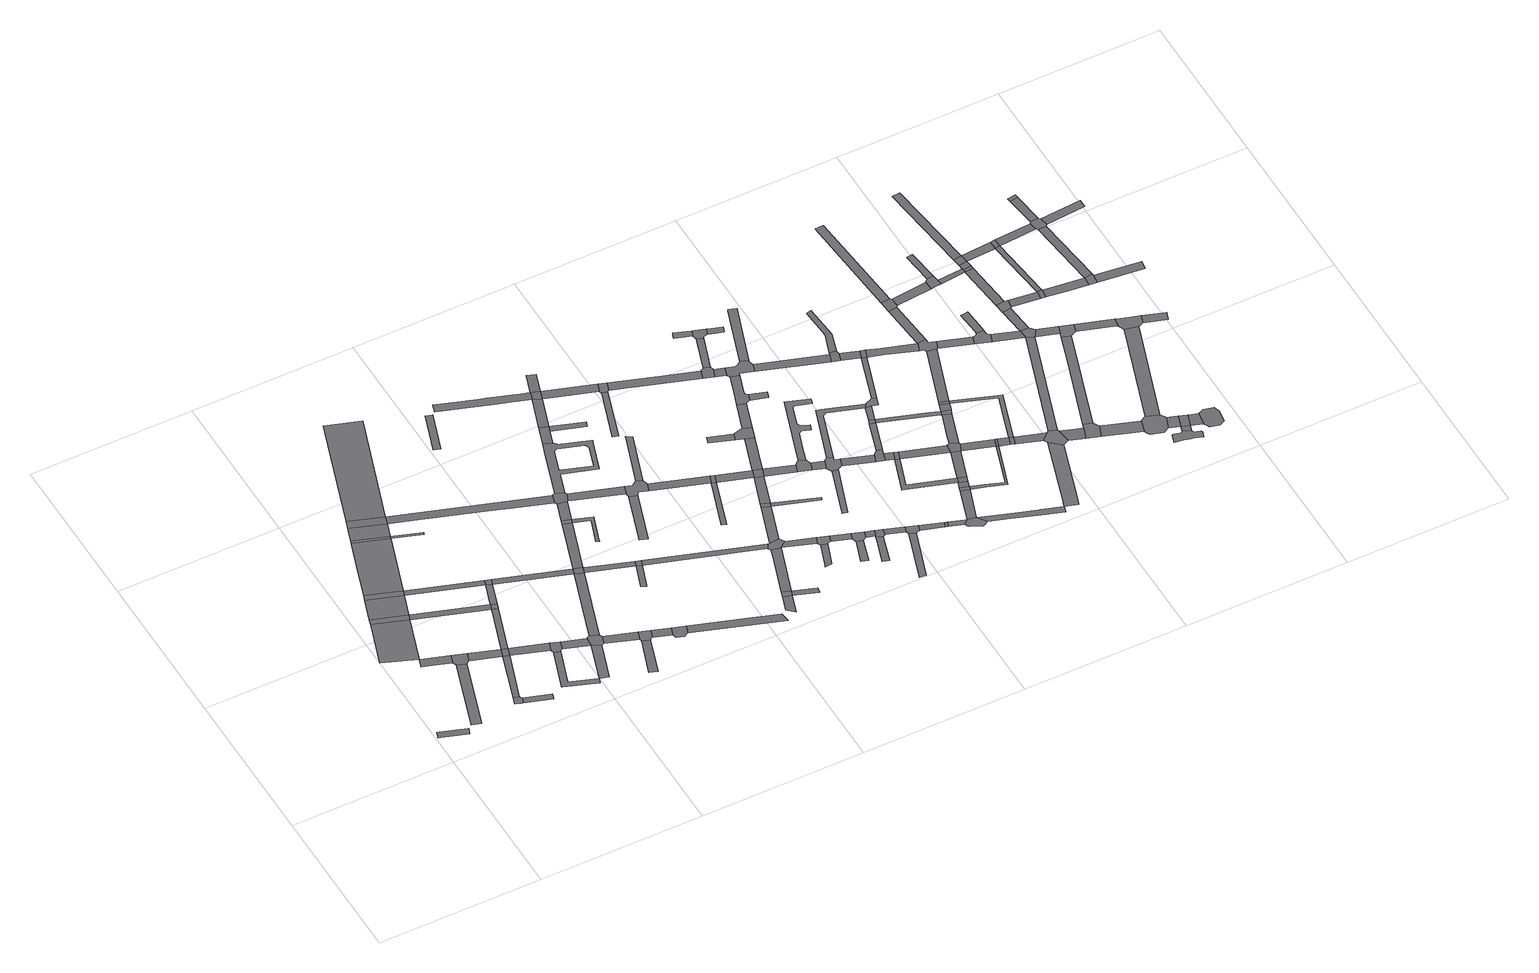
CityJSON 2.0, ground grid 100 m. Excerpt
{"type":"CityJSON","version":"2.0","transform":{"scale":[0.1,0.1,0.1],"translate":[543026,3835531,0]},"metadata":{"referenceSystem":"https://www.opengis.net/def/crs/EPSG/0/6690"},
"CityObjects":{
"road1":{"type":"Road","attributes":{"RoadStructureAttribute.sectionType":"1"},"geometry":[{"type":"MultiSurface","lod":"1","boundaries":[[[0,1,2,3,4,5]]]}]},
"road2":{"type":"Road","attributes":{"RoadStructureAttribute.sectionType":"1"},"geometry":[{"type":"MultiSurface","lod":"1","boundaries":[[[6,7,8,9]]]}]},
"road3":{"type":"Road","attributes":{"RoadStructureAttribute.sectionType":"1"},"geometry":[{"type":"MultiSurface","lod":"1","boundaries":[[[10,11,12,13]]]}]},
"road4":{"type":"Road","attributes":{"RoadStructureAttribute.sectionType":"1"},"geometry":[{"type":"MultiSurface","lod":"1","boundaries":[[[14,8,15,16,17,18]]]}]},
"road5":{"type":"Road","geometry":[{"type":"MultiSurface","lod":"1","boundaries":[[[19,6,9,20,21]]]}]},
"road6":{"type":"Road","attributes":{"RoadStructureAttribute.sectionType":"1"},"geometry":[{"type":"MultiSurface","lod":"1","boundaries":[[[22,19,21,23,24]]]}]},
"road7":{"type":"Road","geometry":[{"type":"MultiSurface","lod":"1","boundaries":[[[18,17,10,13,25,26]]]}]},
"road8":{"type":"Road","geometry":[{"type":"MultiSurface","lod":"1","boundaries":[[[27,28,29,30,31,32,33,34]]]}]},
"road9":{"type":"Road","geometry":[{"type":"MultiSurface","lod":"1","boundaries":[[[35,22,24,36]]]}]},
"road10":{"type":"Road","geometry":[{"type":"MultiSurface","lod":"1","boundaries":[[[37,38,39,31,30]]]}]},
"road11":{"type":"Road","attributes":{"RoadStructureAttribute.sectionType":"1"},"geometry":[{"type":"MultiSurface","lod":"1","boundaries":[[[40,27,34,41]]]}]},
"road12":{"type":"Road","attributes":{"RoadStructureAttribute.sectionType":"1"},"geometry":[{"type":"MultiSurface","lod":"1","boundaries":[[[26,25,40,42]]]}]},
"road13":{"type":"Road","attributes":{"RoadStructureAttribute.sectionType":"1"},"geometry":[{"type":"MultiSurface","lod":"1","boundaries":[[[43,44,45,46,35,36,47,48]]]}]},
"road14":{"type":"Road","geometry":[{"type":"MultiSurface","lod":"1","boundaries":[[[42,40,41,49,50,51]]]}]},
"road15":{"type":"Road","attributes":{"RoadStructureAttribute.sectionType":"1"},"geometry":[{"type":"MultiSurface","lod":"1","boundaries":[[[20,9,52,53]]]}]},
"road16":{"type":"Road","geometry":[{"type":"MultiSurface","lod":"1","boundaries":[[[54,43,48,55]]]}]},
"road17":{"type":"Road","attributes":{"RoadStructureAttribute.sectionType":"1"},"geometry":[{"type":"MultiSurface","lod":"1","boundaries":[[[52,51,50,56]]]}]},
"road18":{"type":"Road","attributes":{"RoadStructureAttribute.sectionType":"1"},"geometry":[{"type":"MultiSurface","lod":"1","boundaries":[[[36,24,57,58]]]}]},
"road19":{"type":"Road","attributes":{"RoadStructureAttribute.sectionType":"1"},"geometry":[{"type":"MultiSurface","lod":"1","boundaries":[[[50,49,59,60]]]}]},
"road20":{"type":"Road","attributes":{"RoadStructureAttribute.sectionType":"1"},"geometry":[{"type":"MultiSurface","lod":"1","boundaries":[[[61,62,54,55,63,64]]]}]},
"road21":{"type":"Road","geometry":[{"type":"MultiSurface","lod":"1","boundaries":[[[65,61,64,66]]]}]},
"road22":{"type":"Road","attributes":{"RoadStructureAttribute.sectionType":"1"},"geometry":[{"type":"MultiSurface","lod":"1","boundaries":[[[67,68,69,70,71,72,73,74]]]}]},
"road23":{"type":"Road","geometry":[{"type":"MultiSurface","lod":"1","boundaries":[[[53,52,56,75]]]}]},
"road24":{"type":"Road","geometry":[{"type":"MultiSurface","lod":"1","boundaries":[[[60,59,76,67,74,77,78,79]]]}]},
"road25":{"type":"Road","attributes":{"RoadStructureAttribute.sectionType":"1"},"geometry":[{"type":"MultiSurface","lod":"1","boundaries":[[[80,81,82,55,48]]]}]},
"road26":{"type":"Road","attributes":{"RoadStructureAttribute.sectionType":"1"},"geometry":[{"type":"MultiSurface","lod":"1","boundaries":[[[57,53,75,83]]]}]},
"road27":{"type":"Road","geometry":[{"type":"MultiSurface","lod":"1","boundaries":[[[58,57,83,84]]]}]},
"road28":{"type":"Road","attributes":{"RoadStructureAttribute.sectionType":"1"},"geometry":[{"type":"MultiSurface","lod":"1","boundaries":[[[79,78,85,86]]]}]},
"road29":{"type":"Road","attributes":{"RoadStructureAttribute.sectionType":"1"},"geometry":[{"type":"MultiSurface","lod":"1","boundaries":[[[85,87,72,88,89]]]}]},
"road30":{"type":"Road","attributes":{"RoadStructureAttribute.sectionType":"1"},"geometry":[{"type":"MultiSurface","lod":"1","boundaries":[[[90,91,65,66,92,93]]]}]},
"road31":{"type":"Road","geometry":[{"type":"MultiSurface","lod":"1","boundaries":[[[94,86,85,89,95,96,97]]]}]},
"road32":{"type":"Road","attributes":{"RoadStructureAttribute.sectionType":"1"},"geometry":[{"type":"MultiSurface","lod":"1","boundaries":[[[84,83,98,99]]]}]},
"road33":{"type":"Road","attributes":{"RoadStructureAttribute.sectionType":"1"},"geometry":[{"type":"MultiSurface","lod":"1","boundaries":[[[96,95,100,101]]]}]},
"road34":{"type":"Road","attributes":{"RoadStructureAttribute.sectionType":"1"},"geometry":[{"type":"MultiSurface","lod":"1","boundaries":[[[102,103,104,105,106]]]}]},
"road35":{"type":"Road","attributes":{"RoadStructureAttribute.sectionType":"1"},"geometry":[{"type":"MultiSurface","lod":"1","boundaries":[[[98,107,94,97,108]]]}]},
"road36":{"type":"Road","attributes":{"RoadStructureAttribute.sectionType":"1"},"geometry":[{"type":"MultiSurface","lod":"1","boundaries":[[[66,64,109,110,111,112,113]]]}]},
"road37":{"type":"Road","geometry":[{"type":"MultiSurface","lod":"1","boundaries":[[[101,100,114,102,106,115,116,117]]]}]},
"road38":{"type":"Road","attributes":{"RoadStructureAttribute.sectionType":"1"},"geometry":[{"type":"MultiSurface","lod":"1","boundaries":[[[117,116,118,119]]]}]},
"road39":{"type":"Road","geometry":[{"type":"MultiSurface","lod":"1","boundaries":[[[99,98,108,120]]]}]},
"road40":{"type":"Road","geometry":[{"type":"MultiSurface","lod":"1","boundaries":[[[119,118,121,122,123,124,125,126]]]}]},
"road41":{"type":"Road","attributes":{"RoadStructureAttribute.sectionType":"1"},"geometry":[{"type":"MultiSurface","lod":"1","boundaries":[[[127,128,99,120,129]]]}]},
"road42":{"type":"Road","attributes":{"RoadStructureAttribute.sectionType":"1"},"geometry":[{"type":"MultiSurface","lod":"1","boundaries":[[[130,120,108,131,132,133]]]}]},
"road43":{"type":"Road","attributes":{"RoadStructureAttribute.sectionType":"1"},"geometry":[{"type":"MultiSurface","lod":"1","boundaries":[[[134,135,136,137]]]}]},
"road44":{"type":"Road","geometry":[{"type":"MultiSurface","lod":"1","boundaries":[[[132,138,139,140,141,142]]]}]},
"road45":{"type":"Road","geometry":[{"type":"MultiSurface","lod":"1","boundaries":[[[143,127,129,144]]]}]},
"road46":{"type":"Road","attributes":{"RoadStructureAttribute.sectionType":"1"},"geometry":[{"type":"MultiSurface","lod":"1","boundaries":[[[145,143,144,146,147]]]}]},
"road47":{"type":"Road","attributes":{"RoadStructureAttribute.sectionType":"1"},"geometry":[{"type":"MultiSurface","lod":"1","boundaries":[[[148,149,150,151,152,153,144,129]]]}]},
"road48":{"type":"Road","geometry":[{"type":"MultiSurface","lod":"1","boundaries":[[[133,132,142,154]]]}]},
"road49":{"type":"Road","geometry":[{"type":"MultiSurface","lod":"1","boundaries":[[[155,113,112,145,147,156,157,158]]]}]},
"road50":{"type":"Road","attributes":{"RoadStructureAttribute.sectionType":"1"},"geometry":[{"type":"MultiSurface","lod":"1","boundaries":[[[159,126,125,160,161]]]}]},
"road51":{"type":"Road","attributes":{"RoadStructureAttribute.sectionType":"1"},"geometry":[{"type":"MultiSurface","lod":"1","boundaries":[[[157,156,162,163]]]}]},
"road52":{"type":"Road","attributes":{"RoadStructureAttribute.sectionType":"1"},"geometry":[{"type":"MultiSurface","lod":"1","boundaries":[[[164,165,166,167]]]}]},
"road53":{"type":"Road","attributes":{"RoadStructureAttribute.sectionType":"1"},"geometry":[{"type":"MultiSurface","lod":"1","boundaries":[[[168,169,170,171,172,173,174,175,176,177,178,179,180]]]}]},
"road54":{"type":"Road","attributes":{"RoadStructureAttribute.sectionType":"1"},"geometry":[{"type":"MultiSurface","lod":"1","boundaries":[[[181,182,183,184,155,158,185,186,187,188,189,190],[191,192,193,194,195,196,197,198,199,200]]]}]},
"road55":{"type":"Road","attributes":{"RoadStructureAttribute.sectionType":"1"},"geometry":[{"type":"MultiSurface","lod":"1","boundaries":[[[201,154,142,202,203,204,205,206]]]}]},
"road56":{"type":"Road","geometry":[{"type":"MultiSurface","lod":"1","boundaries":[[[207,183,182,208,209,210]]]}]},
"road57":{"type":"Road","attributes":{"RoadStructureAttribute.sectionType":"1"},"geometry":[{"type":"MultiSurface","lod":"1","boundaries":[[[211,212,213,214,215]]]}]},
"road58":{"type":"Road","geometry":[{"type":"MultiSurface","lod":"1","boundaries":[[[216,217,163,162,218,164,167,219,220,221,222,223,224,225,226]]]}]},
"road59":{"type":"Road","geometry":[{"type":"MultiSurface","lod":"1","boundaries":[[[227,211,215,228]]]}]},
"road60":{"type":"Road","attributes":{"RoadStructureAttribute.sectionType":"1"},"geometry":[{"type":"MultiSurface","lod":"1","boundaries":[[[179,207,210,229]]]}]},
"road61":{"type":"Road","geometry":[{"type":"MultiSurface","lod":"1","boundaries":[[[230,231,232,210,209]]]}]},
"road62":{"type":"Road","geometry":[{"type":"MultiSurface","lod":"1","boundaries":[[[233,234,235,236,228,215]]]}]},
"road63":{"type":"Road","geometry":[{"type":"MultiSurface","lod":"1","boundaries":[[[180,179,229,237]]]}]},
"road64":{"type":"Road","attributes":{"RoadStructureAttribute.sectionType":"1"},"geometry":[{"type":"MultiSurface","lod":"1","boundaries":[[[238,239,240,241,227,228,242]]]}]},
"road65":{"type":"Road","attributes":{"RoadStructureAttribute.sectionType":"1"},"geometry":[{"type":"MultiSurface","lod":"1","boundaries":[[[243,244,245,246,216,226]]]}]},
"road66":{"type":"Road","attributes":{"RoadStructureAttribute.sectionType":"1"},"geometry":[{"type":"MultiSurface","lod":"1","boundaries":[[[247,180,237,248,249,250]]]}]},
"road67":{"type":"Road","attributes":{"RoadStructureAttribute.sectionType":"1"},"geometry":[{"type":"MultiSurface","lod":"1","boundaries":[[[224,223,251,252]]]}]},
"road68":{"type":"Road","attributes":{"RoadStructureAttribute.sectionType":"1"},"geometry":[{"type":"MultiSurface","lod":"1","boundaries":[[[251,253,254,255,256]]]}]},
"road69":{"type":"Road","geometry":[{"type":"MultiSurface","lod":"1","boundaries":[[[257,258,259,206,205,260,238,242,261,262]]]}]},
"road70":{"type":"Road","attributes":{"RoadStructureAttribute.sectionType":"1"},"geometry":[{"type":"MultiSurface","lod":"1","boundaries":[[[237,229,263,264,265]]]}]},
"road71":{"type":"Road","attributes":{"RoadStructureAttribute.sectionType":"1"},"geometry":[{"type":"MultiSurface","lod":"1","boundaries":[[[266,267,268,269,270]]]}]},
"road72":{"type":"Road","attributes":{"RoadStructureAttribute.sectionType":"1"},"geometry":[{"type":"MultiSurface","lod":"1","boundaries":[[[271,258,257,272,273]]]}]},
"road73":{"type":"Road","attributes":{"RoadStructureAttribute.sectionType":"1"},"geometry":[{"type":"MultiSurface","lod":"1","boundaries":[[[262,261,274,275]]]}]},
"road74":{"type":"Road","geometry":[{"type":"MultiSurface","lod":"1","boundaries":[[[252,251,256,276]]]}]},
"road75":{"type":"Road","geometry":[{"type":"MultiSurface","lod":"1","boundaries":[[[277,278,279,280,281,282]]]}]},
"road76":{"type":"Road","geometry":[{"type":"MultiSurface","lod":"1","boundaries":[[[283,271,273,284]]]}]},
"road77":{"type":"Road","geometry":[{"type":"MultiSurface","lod":"1","boundaries":[[[265,264,285,266,270,286,287,288]]]}]},
"road78":{"type":"Road","attributes":{"RoadStructureAttribute.sectionType":"1"},"geometry":[{"type":"MultiSurface","lod":"1","boundaries":[[[276,256,289,290,291,292]]]}]},
"road79":{"type":"Road","geometry":[{"type":"MultiSurface","lod":"1","boundaries":[[[275,274,293,277,282,294,295,296]]]}]},
"road80":{"type":"Road","attributes":{"RoadStructureAttribute.sectionType":"1"},"geometry":[{"type":"MultiSurface","lod":"1","boundaries":[[[291,283,284,297]]]}]},
"road81":{"type":"Road","attributes":{"RoadStructureAttribute.sectionType":"1"},"geometry":[{"type":"MultiSurface","lod":"1","boundaries":[[[296,295,298,299]]]}]},
"road82":{"type":"Road","geometry":[{"type":"MultiSurface","lod":"1","boundaries":[[[300,301,302,303,304]]]}]},
"road83":{"type":"Road","attributes":{"RoadStructureAttribute.sectionType":"1"},"geometry":[{"type":"MultiSurface","lod":"1","boundaries":[[[305,306,307,308,284,273]]]}]},
"road84":{"type":"Road","geometry":[{"type":"MultiSurface","lod":"1","boundaries":[[[292,291,297,309]]]}]},
"road85":{"type":"Road","geometry":[{"type":"MultiSurface","lod":"1","boundaries":[[[310,311,312,313]]]}]},
"road86":{"type":"Road","geometry":[{"type":"MultiSurface","lod":"1","boundaries":[[[299,298,300,304,314,315]]]}]},
"road87":{"type":"Road","geometry":[{"type":"MultiSurface","lod":"1","boundaries":[[[316,317,318,319,320,321,322,323]]]}]},
"road88":{"type":"Road","attributes":{"RoadStructureAttribute.sectionType":"1"},"geometry":[{"type":"MultiSurface","lod":"1","boundaries":[[[324,292,309,325]]]}]},
"road89":{"type":"Road","attributes":{"RoadStructureAttribute.sectionType":"1"},"geometry":[{"type":"MultiSurface","lod":"1","boundaries":[[[326,288,287,327,328,329]]]}]},
"road90":{"type":"Road","attributes":{"RoadStructureAttribute.sectionType":"1"},"geometry":[{"type":"MultiSurface","lod":"1","boundaries":[[[309,297,330,331]]]}]},
"road91":{"type":"Road","attributes":{"RoadStructureAttribute.sectionType":"1"},"geometry":[{"type":"MultiSurface","lod":"1","boundaries":[[[315,314,332,333]]]}]},
"road92":{"type":"Road","geometry":[{"type":"MultiSurface","lod":"1","boundaries":[[[333,332,316,323,334,335,336]]]}]},
"road93":{"type":"Road","geometry":[{"type":"MultiSurface","lod":"1","boundaries":[[[337,313,312,324,325,338]]]}]},
"road94":{"type":"Road","attributes":{"RoadStructureAttribute.sectionType":"1"},"geometry":[{"type":"MultiSurface","lod":"1","boundaries":[[[339,340,341,342,343]]]}]},
"road95":{"type":"Road","geometry":[{"type":"MultiSurface","lod":"1","boundaries":[[[344,331,330,345,346,347]]]}]},
"road96":{"type":"Road","attributes":{"RoadStructureAttribute.sectionType":"1"},"geometry":[{"type":"MultiSurface","lod":"1","boundaries":[[[348,349,350,351]]]}]},
"road97":{"type":"Road","attributes":{"RoadStructureAttribute.sectionType":"1"},"geometry":[{"type":"MultiSurface","lod":"1","boundaries":[[[336,335,352,353]]]}]},
"road98":{"type":"Road","attributes":{"RoadStructureAttribute.sectionType":"1"},"geometry":[{"type":"MultiSurface","lod":"1","boundaries":[[[354,355,337,338,356]]]}]},
"road99":{"type":"Road","attributes":{"RoadStructureAttribute.sectionType":"1"},"geometry":[{"type":"MultiSurface","lod":"1","boundaries":[[[346,345,357,358]]]}]},
"road100":{"type":"Road","geometry":[{"type":"MultiSurface","lod":"1","boundaries":[[[353,352,359,339,343,360,361,362]]]}]},
"road101":{"type":"Road","geometry":[{"type":"MultiSurface","lod":"1","boundaries":[[[363,364,329,328,365,366,367,368]]]}]},
"road102":{"type":"Road","geometry":[{"type":"MultiSurface","lod":"1","boundaries":[[[369,370,358,357,348,351,371,372,373,374,375]]]}]},
"road103":{"type":"Road","geometry":[{"type":"MultiSurface","lod":"1","boundaries":[[[376,377,355,354,356,378,379,380,381,382,383,384]]]}]},
"road104":{"type":"Road","attributes":{"RoadStructureAttribute.sectionType":"1"},"geometry":[{"type":"MultiSurface","lod":"1","boundaries":[[[362,361,385,386]]]}]},
"road105":{"type":"Road","attributes":{"RoadStructureAttribute.sectionType":"1"},"geometry":[{"type":"MultiSurface","lod":"1","boundaries":[[[366,365,387,388]]]}]},
"road106":{"type":"Road","geometry":[{"type":"MultiSurface","lod":"1","boundaries":[[[389,390,381,380]]]}]},
"road107":{"type":"Road","attributes":{"RoadStructureAttribute.sectionType":"1"},"geometry":[{"type":"MultiSurface","lod":"1","boundaries":[[[391,392,393,394,395,396,397,398,399,400,401,402,403,404,405,406,407,408,344,347]]]}]},
"road108":{"type":"Road","attributes":{"RoadStructureAttribute.sectionType":"1"},"geometry":[{"type":"MultiSurface","lod":"1","boundaries":[[[409,410,363,368,411]]]}]},
"road109":{"type":"Road","attributes":{"RoadStructureAttribute.sectionType":"1"},"geometry":[{"type":"MultiSurface","lod":"1","boundaries":[[[412,413,414,415,416]]]}]},
"road110":{"type":"Road","geometry":[{"type":"MultiSurface","lod":"1","boundaries":[[[386,385,417,418]]]}]},
"road111":{"type":"Road","attributes":{"RoadStructureAttribute.sectionType":"1"},"geometry":[{"type":"MultiSurface","lod":"1","boundaries":[[[372,371,419,420]]]}]},
"road112":{"type":"Road","geometry":[{"type":"MultiSurface","lod":"1","boundaries":[[[421,422,423,424,388,387,376,384,425,426,427,428,429,430]]]}]},
"road113":{"type":"Road","attributes":{"RoadStructureAttribute.sectionType":"1"},"geometry":[{"type":"MultiSurface","lod":"1","boundaries":[[[431,418,417,432,433]]]}]},
"road114":{"type":"Road","geometry":[{"type":"MultiSurface","lod":"1","boundaries":[[[434,416,415,435,409,411,436,437,438]]]}]},
"road115":{"type":"Road","geometry":[{"type":"MultiSurface","lod":"1","boundaries":[[[439,420,419,440,441,442]]]}]},
"road116":{"type":"Road","attributes":{"RoadStructureAttribute.sectionType":"1"},"geometry":[{"type":"MultiSurface","lod":"1","boundaries":[[[443,444,445,369,375,446,447,448,449,450,451]]]}]},
"road117":{"type":"Road","geometry":[{"type":"MultiSurface","lod":"1","boundaries":[[[433,432,452,453,454,455,456,457]]]}]},
"road118":{"type":"Road","attributes":{"RoadStructureAttribute.sectionType":"1"},"geometry":[{"type":"MultiSurface","lod":"1","boundaries":[[[441,440,458,459,460]]]}]},
"road119":{"type":"Road","geometry":[{"type":"MultiSurface","lod":"1","boundaries":[[[461,462,463,464,465,438,437]]]}]},
"road120":{"type":"Road","geometry":[{"type":"MultiSurface","lod":"1","boundaries":[[[460,459,466,467]]]}]},
"road121":{"type":"Road","attributes":{"RoadStructureAttribute.sectionType":"1"},"geometry":[{"type":"MultiSurface","lod":"1","boundaries":[[[459,468,469,470,471,472,473,466]]]}]},
"road122":{"type":"Road","attributes":{"RoadStructureAttribute.sectionType":"1"},"geometry":[{"type":"MultiSurface","lod":"1","boundaries":[[[433,457,474,475,476]]]}]},
"road123":{"type":"Road","attributes":{"RoadStructureAttribute.sectionType":"1"},"geometry":[{"type":"MultiSurface","lod":"1","boundaries":[[[477,478,439,442,479]]]}]},
"road124":{"type":"Road","attributes":{"RoadStructureAttribute.sectionType":"1"},"geometry":[{"type":"MultiSurface","lod":"1","boundaries":[[[480,481,482,483,484,421,430]]]}]},
"road125":{"type":"Road","geometry":[{"type":"MultiSurface","lod":"1","boundaries":[[[476,475,485,486]]]}]},
"road126":{"type":"Road","geometry":[{"type":"MultiSurface","lod":"1","boundaries":[[[487,477,479,488]]]}]},
"road127":{"type":"Road","attributes":{"RoadStructureAttribute.sectionType":"1"},"geometry":[{"type":"MultiSurface","lod":"1","boundaries":[[[489,427,426,490,491]]]}]},
"road128":{"type":"Road","attributes":{"RoadStructureAttribute.sectionType":"1"},"geometry":[{"type":"MultiSurface","lod":"1","boundaries":[[[471,492,486,485,493]]]}]},
"road129":{"type":"Road","attributes":{"RoadStructureAttribute.sectionType":"1"},"geometry":[{"type":"MultiSurface","lod":"1","boundaries":[[[494,467,466,495,496]]]}]},
"road130":{"type":"Road","attributes":{"RoadStructureAttribute.sectionType":"1"},"geometry":[{"type":"MultiSurface","lod":"1","boundaries":[[[450,487,488,497]]]}]},
"road131":{"type":"Road","geometry":[{"type":"MultiSurface","lod":"1","boundaries":[[[472,471,493,498]]]}]},
"road132":{"type":"Road","attributes":{"RoadStructureAttribute.sectionType":"1"},"geometry":[{"type":"MultiSurface","lod":"1","boundaries":[[[499,500,501,502,503,504,457,456,505,506,507,508]]]}]},
"road133":{"type":"Road","geometry":[{"type":"MultiSurface","lod":"1","boundaries":[[[509,451,450,497,510,511,512]]]}]},
"road134":{"type":"Road","attributes":{"RoadStructureAttribute.sectionType":"1"},"geometry":[{"type":"MultiSurface","lod":"1","boundaries":[[[495,472,498,513,514]]]}]},
"road135":{"type":"Road","attributes":{"RoadStructureAttribute.sectionType":"1"},"geometry":[{"type":"MultiSurface","lod":"1","boundaries":[[[515,488,479,516,517,518]]]}]},
"road136":{"type":"Road","attributes":{"RoadStructureAttribute.sectionType":"1"},"geometry":[{"type":"MultiSurface","lod":"1","boundaries":[[[519,520,521,485,475,522,523,524]]]}]},
"road137":{"type":"Road","geometry":[{"type":"MultiSurface","lod":"1","boundaries":[[[525,496,495,514,526,527]]]}]},
"road138":{"type":"Road","geometry":[{"type":"MultiSurface","lod":"1","boundaries":[[[528,491,490,529,530,531]]]}]},
"road139":{"type":"Road","attributes":{"RoadStructureAttribute.sectionType":"1"},"geometry":[{"type":"MultiSurface","lod":"1","boundaries":[[[532,509,512,533]]]}]},
"road140":{"type":"Road","attributes":{"RoadStructureAttribute.sectionType":"1"},"geometry":[{"type":"MultiSurface","lod":"1","boundaries":[[[517,534,535,525,527,536]]]}]},
"road141":{"type":"Road","attributes":{"RoadStructureAttribute.sectionType":"1"},"geometry":[{"type":"MultiSurface","lod":"1","boundaries":[[[530,529,537,532,538]]]}]},
"road142":{"type":"Road","attributes":{"RoadStructureAttribute.sectionType":"1"},"geometry":[{"type":"MultiSurface","lod":"1","boundaries":[[[526,514,539,519,540]]]}]},
"road143":{"type":"Road","attributes":{"RoadStructureAttribute.sectionType":"1"},"geometry":[{"type":"MultiSurface","lod":"1","boundaries":[[[541,542,543,544,545,546,547,528,531]]]}]},
"road144":{"type":"Road","geometry":[{"type":"MultiSurface","lod":"1","boundaries":[[[538,532,533,548]]]}]},
"road145":{"type":"Road","geometry":[{"type":"MultiSurface","lod":"1","boundaries":[[[518,517,536,549]]]}]},
"road146":{"type":"Road","attributes":{"RoadStructureAttribute.sectionType":"1"},"geometry":[{"type":"MultiSurface","lod":"1","boundaries":[[[550,551,518,549,552,553,554]]]}]},
"road147":{"type":"Road","geometry":[{"type":"MultiSurface","lod":"1","boundaries":[[[540,519,524,555]]]}]},
"road148":{"type":"Road","geometry":[{"type":"MultiSurface","lod":"1","boundaries":[[[556,550,554,557]]]}]},
"road149":{"type":"Road","attributes":{"RoadStructureAttribute.sectionType":"1"},"geometry":[{"type":"MultiSurface","lod":"1","boundaries":[[[555,524,558,559,560]]]}]},
"road150":{"type":"Road","geometry":[{"type":"MultiSurface","lod":"1","boundaries":[[[560,559,561,562]]]}]},
"road151":{"type":"Road","attributes":{"RoadStructureAttribute.sectionType":"1"},"geometry":[{"type":"MultiSurface","lod":"1","boundaries":[[[563,564,565,566,508,567,568,569,570]]]}]},
"road152":{"type":"Road","attributes":{"RoadStructureAttribute.sectionType":"1"},"geometry":[{"type":"MultiSurface","lod":"1","boundaries":[[[571,548,533,572,573,574,575]]]}]},
"road153":{"type":"Road","attributes":{"RoadStructureAttribute.sectionType":"1"},"geometry":[{"type":"MultiSurface","lod":"1","boundaries":[[[576,557,554,577,560,562]]]}]},
"road154":{"type":"Road","attributes":{"RoadStructureAttribute.sectionType":"1"},"geometry":[{"type":"MultiSurface","lod":"1","boundaries":[[[578,556,557,579]]]}]},
"road155":{"type":"Road","attributes":{"RoadStructureAttribute.sectionType":"1"},"geometry":[{"type":"MultiSurface","lod":"1","boundaries":[[[580,581,562,561,582,583,584]]]}]},
"road156":{"type":"Road","geometry":[{"type":"MultiSurface","lod":"1","boundaries":[[[585,584,583,586,587,563,570,588,589,590,591]]]}]},
"road157":{"type":"Road","geometry":[{"type":"MultiSurface","lod":"1","boundaries":[[[592,593,594,575,574,595,578,579,596,597]]]}]},
"road158":{"type":"Road","attributes":{"RoadStructureAttribute.sectionType":"1"},"geometry":[{"type":"MultiSurface","lod":"1","boundaries":[[[598,599,600,594,593]]]}]},
"road159":{"type":"Road","geometry":[{"type":"MultiSurface","lod":"1","boundaries":[[[601,602,599,598,603,604]]]}]},
"road160":{"type":"Road","attributes":{"RoadStructureAttribute.sectionType":"1"},"geometry":[{"type":"MultiSurface","lod":"1","boundaries":[[[605,590,589,606,607,608,609]]]}]},
"road161":{"type":"Road","attributes":{"RoadStructureAttribute.sectionType":"1"},"geometry":[{"type":"MultiSurface","lod":"1","boundaries":[[[597,596,610,611]]]}]},
"road162":{"type":"Road","attributes":{"RoadStructureAttribute.sectionType":"1"},"geometry":[{"type":"MultiSurface","lod":"1","boundaries":[[[612,613,602,601]]]}]},
"road163":{"type":"Road","geometry":[{"type":"MultiSurface","lod":"1","boundaries":[[[614,609,608,615,616,617,618,619,620,621]]]}]},
"road164":{"type":"Road","attributes":{"RoadStructureAttribute.sectionType":"1"},"geometry":[{"type":"MultiSurface","lod":"1","boundaries":[[[622,604,603,623]]]}]},
"road165":{"type":"Road","attributes":{"RoadStructureAttribute.sectionType":"1"},"geometry":[{"type":"MultiSurface","lod":"1","boundaries":[[[624,585,591,625]]]}]},
"road166":{"type":"Road","geometry":[{"type":"MultiSurface","lod":"1","boundaries":[[[626,627,628,629,630,631,632,611,610,633,634]]]}]},
"road167":{"type":"Road","geometry":[{"type":"MultiSurface","lod":"1","boundaries":[[[635,636,637,638,639,630,629]]]}]},
"road168":{"type":"Road","attributes":{"RoadStructureAttribute.sectionType":"1"},"geometry":[{"type":"MultiSurface","lod":"1","boundaries":[[[618,617,640,641]]]}]},
"road169":{"type":"Road","attributes":{"RoadStructureAttribute.sectionType":"1"},"geometry":[{"type":"MultiSurface","lod":"1","boundaries":[[[634,633,624,642]]]}]},
"road170":{"type":"Road","geometry":[{"type":"MultiSurface","lod":"1","boundaries":[[[643,644,622,623,645,646,647]]]}]},
"road171":{"type":"Road","geometry":[{"type":"MultiSurface","lod":"1","boundaries":[[[648,649,644,643]]]}]},
"road172":{"type":"Road","attributes":{"RoadStructureAttribute.sectionType":"1"},"geometry":[{"type":"MultiSurface","lod":"1","boundaries":[[[650,651,614,621,652]]]}]},
"road173":{"type":"Road","geometry":[{"type":"MultiSurface","lod":"1","boundaries":[[[653,641,640,654,655,656,657,658,659,660]]]}]},
"road174":{"type":"Road","attributes":{"RoadStructureAttribute.sectionType":"1"},"geometry":[{"type":"MultiSurface","lod":"1","boundaries":[[[661,662,647,646,663,664]]]}]},
"road175":{"type":"Road","geometry":[{"type":"MultiSurface","lod":"1","boundaries":[[[642,624,625,665,666]]]}]},
"road176":{"type":"Road","attributes":{"RoadStructureAttribute.sectionType":"1"},"geometry":[{"type":"MultiSurface","lod":"1","boundaries":[[[667,668,642,666]]]}]},
"road177":{"type":"Road","geometry":[{"type":"MultiSurface","lod":"1","boundaries":[[[669,670,668,667,671,672]]]}]},
"road178":{"type":"Road","geometry":[{"type":"MultiSurface","lod":"1","boundaries":[[[673,674,675,676,677,678,679,680,681,682,683,684,685,686,687]]]}]},
"road179":{"type":"Road","attributes":{"RoadStructureAttribute.sectionType":"1"},"geometry":[{"type":"MultiSurface","lod":"1","boundaries":[[[665,625,688,689]]]}]},
"road180":{"type":"Road","attributes":{"RoadStructureAttribute.sectionType":"1"},"geometry":[{"type":"MultiSurface","lod":"1","boundaries":[[[690,663,691,670,669]]]}]},
"road181":{"type":"Road","attributes":{"RoadStructureAttribute.sectionType":"1"},"geometry":[{"type":"MultiSurface","lod":"1","boundaries":[[[658,657,692,693]]]}]},
"road182":{"type":"Road","attributes":{"RoadStructureAttribute.sectionType":"1"},"geometry":[{"type":"MultiSurface","lod":"1","boundaries":[[[692,687,686,694]]]}]},
"road183":{"type":"Road","geometry":[{"type":"MultiSurface","lod":"1","boundaries":[[[695,664,663,690]]]}]},
"road184":{"type":"Road","attributes":{"RoadStructureAttribute.sectionType":"1"},"geometry":[{"type":"MultiSurface","lod":"1","boundaries":[[[696,697,661,664,695]]]}]},
"road185":{"type":"Road","geometry":[{"type":"MultiSurface","lod":"1","boundaries":[[[698,699,697,696]]]}]},
"road186":{"type":"Road","geometry":[{"type":"MultiSurface","lod":"1","boundaries":[[[693,692,694,700]]]}]},
"road187":{"type":"Road","attributes":{"RoadStructureAttribute.sectionType":"1"},"geometry":[{"type":"MultiSurface","lod":"1","boundaries":[[[701,672,671,702,703]]]}]},
"road188":{"type":"Road","geometry":[{"type":"MultiSurface","lod":"1","boundaries":[[[689,688,650,652,704,705,706,707]]]}]},
"road189":{"type":"Road","attributes":{"RoadStructureAttribute.sectionType":"1"},"geometry":[{"type":"MultiSurface","lod":"1","boundaries":[[[708,709,699,698]]]}]},
"road190":{"type":"Road","attributes":{"RoadStructureAttribute.sectionType":"1"},"geometry":[{"type":"MultiSurface","lod":"1","boundaries":[[[710,700,694,711,712]]]}]},
"road191":{"type":"Road","attributes":{"RoadStructureAttribute.sectionType":"1"},"geometry":[{"type":"MultiSurface","lod":"1","boundaries":[[[713,714,653,660,715]]]}]},
"road192":{"type":"Road","attributes":{"RoadStructureAttribute.sectionType":"1"},"geometry":[{"type":"MultiSurface","lod":"1","boundaries":[[[716,698,696,717,718]]]}]},
"road193":{"type":"Road","geometry":[{"type":"MultiSurface","lod":"1","boundaries":[[[719,703,702,720,721]]]}]},
"road194":{"type":"Road","geometry":[{"type":"MultiSurface","lod":"1","boundaries":[[[722,723,712,711,724,725,726,727,728,729,730,731]]]}]},
"road195":{"type":"Road","attributes":{"RoadStructureAttribute.sectionType":"1"},"geometry":[{"type":"MultiSurface","lod":"1","boundaries":[[[707,706,732,733,734]]]}]},
"road196":{"type":"Road","attributes":{"RoadStructureAttribute.sectionType":"1"},"geometry":[{"type":"MultiSurface","lod":"1","boundaries":[[[735,718,703,719]]]}]},
"road197":{"type":"Road","geometry":[{"type":"MultiSurface","lod":"1","boundaries":[[[736,716,718,735,737]]]}]},
"road198":{"type":"Road","attributes":{"RoadStructureAttribute.sectionType":"1"},"geometry":[{"type":"MultiSurface","lod":"1","boundaries":[[[738,721,720,739,740,741]]]}]},
"road199":{"type":"Road","geometry":[{"type":"MultiSurface","lod":"1","boundaries":[[[742,743,734,733,713,715,744,745,746]]]}]},
"road200":{"type":"Road","attributes":{"RoadStructureAttribute.sectionType":"1"},"geometry":[{"type":"MultiSurface","lod":"1","boundaries":[[[747,736,737,748]]]}]},
"road201":{"type":"Road","geometry":[{"type":"MultiSurface","lod":"1","boundaries":[[[749,741,740,750,751]]]}]},
"road202":{"type":"Road","attributes":{"RoadStructureAttribute.sectionType":"1"},"geometry":[{"type":"MultiSurface","lod":"1","boundaries":[[[746,745,752,753]]]}]},
"road203":{"type":"Road","attributes":{"RoadStructureAttribute.sectionType":"1"},"geometry":[{"type":"MultiSurface","lod":"1","boundaries":[[[754,741,749,755]]]}]},
"road204":{"type":"Road","geometry":[{"type":"MultiSurface","lod":"1","boundaries":[[[756,757,747,748,754,755,758,759]]]}]},
"road205":{"type":"Road","attributes":{"RoadStructureAttribute.sectionType":"1"},"geometry":[{"type":"MultiSurface","lod":"1","boundaries":[[[760,761,762,757,756]]]}]},
"road206":{"type":"Road","geometry":[{"type":"MultiSurface","lod":"1","boundaries":[[[763,764,761,760]]]}]},
"road207":{"type":"Road","attributes":{"RoadStructureAttribute.sectionType":"1"},"geometry":[{"type":"MultiSurface","lod":"1","boundaries":[[[765,751,750,766,767,768]]]}]},
"road208":{"type":"Road","attributes":{"RoadStructureAttribute.sectionType":"1"},"geometry":[{"type":"MultiSurface","lod":"1","boundaries":[[[769,759,758,770]]]}]}
},
"vertices":[
[43,237,0],[27,242,0],[14,202,0],[29,197,0],[181,146,0],[194,185,0],
[94,1124,0],[0,847,0],[204,768,0],[300,1054,0],
[361,634,0],[219,199,0],[273,182,0],[415,617,0],
[230,759,0],[187,714,0],[222,702,0],[351,659,0],[368,712,0],
[106,1159,0],[312,1087,0],[312,1089,0],
[153,1299,0],[359,1228,0],[359,1229,0],
[436,631,0],[454,683,0],
[517,273,0],[502,226,0],[534,215,0],[548,211,0],[559,246,0],[558,248,0],[552,259,0],[550,262,0],
[165,1334,0],[371,1264,0],
[708,157,0],[713,176,0],[718,194,0],
[615,571,0],[650,559,0],
[631,623,0],
[292,1711,0],[239,1555,0],[209,1465,0],[181,1381,0],[495,1630,0],[499,1641,0],
[651,558,0],[667,611,0],[633,622,0],
[729,910,0],[740,945,0],
[297,1727,0],[504,1657,0],
[763,899,0],
[787,1086,0],[799,1122,0],
[867,486,0],[885,538,0],
[328,1818,0],[324,1805,0],[530,1734,0],[534,1747,0],
[346,1868,0],[551,1798,0],
[873,463,0],[792,228,0],[788,217,0],[795,215,0],[986,142,0],[998,176,0],[835,235,0],[910,454,0],
[775,933,0],
[872,465,0],[910,456,0],[926,467,0],[943,519,0],
[674,1581,0],[677,1589,0],[679,1596,0],
[823,1075,0],
[835,1110,0],
[1078,414,0],[1081,473,0],
[999,178,0],[1052,158,0],[1128,386,0],
[578,2558,0],[563,2514,0],[780,2475,0],[785,2488,0],
[1102,482,0],[1144,394,0],[1162,445,0],[1154,463,0],
[1252,930,0],[1264,968,0],
[1332,330,0],[1349,382,0],
[1335,313,0],[1258,86,0],[1282,78,0],[1306,70,0],[1382,298,0],
[1252,929,0],[1303,912,0],
[730,1681,0],[1106,1555,0],[1181,1530,0],[1413,1451,0],[1427,1505,0],
[1336,319,0],[1390,303,0],[1400,308,0],[1417,359,0],
[1507,272,0],[1524,323,0],
[1316,950,0],
[1512,254,0],[1513,247,0],[1560,231,0],[1570,239,0],[1586,245,0],[1603,297,0],
[1372,1290,0],[1268,978,0],[1425,1273,0],
[1325,947,0],[1313,909,0],[1577,823,0],[1588,857,0],
[1101,2360,0],[1018,2115,0],[1059,2101,0],[1142,2349,0],
[1526,677,0],[1541,669,0],[1556,660,0],[1557,663,0],[1607,810,0],
[1380,1314,0],[1433,1297,0],
[1420,1435,0],[1435,1304,0],[1477,1427,0],
[1525,1240,0],[1472,1089,0],[1480,1084,0],[1489,1079,0],[1490,1081,0],[1550,1257,0],
[1621,846,0],
[1445,1513,0],[1482,1429,0],[1501,1478,0],[1496,1491,0],
[1935,186,0],[2112,69,0],[2105,129,0],
[1787,1326,0],[1804,1377,0],
[1789,1299,0],[1686,987,0],[1733,971,0],[1836,1283,0],
[1642,2257,0],[1594,2274,0],[1510,2302,0],[1463,2317,0],[1417,2333,0],[1178,2412,0],[1161,2362,0],[1432,2271,0],[1456,2263,0],[1497,2249,0],[1547,2233,0],[1673,2191,0],[1689,2242,0],
[1632,1833,0],[1616,1852,0],[1565,1869,0],[1548,1820,0],[1541,1622,0],[1747,1559,0],[1809,1740,0],[1817,1765,0],[1807,1769,0],[1634,1830,0],[1553,1657,0],[1597,1791,0],[1617,1800,0],[1620,1799,0],[1765,1752,0],[1767,1746,0],[1769,1740,0],[1773,1729,0],[1729,1594,0],[1553,1655,0],
[1662,833,0],[1996,684,0],[2002,682,0],[2093,653,0],[2271,595,0],[2286,625,0],
[1605,1988,0],[1644,1934,0],[1644,1936,0],[1656,1971,0],
[2169,239,0],[2137,143,0],[2180,104,0],[2219,220,0],[2220,222,0],
[1878,1385,0],[1849,1362,0],[1789,1306,0],[1841,1293,0],[1844,1297,0],[1848,1299,0],[1855,1304,0],[1907,1286,0],[1924,1337,0],[1914,1366,0],[1915,1369,0],
[2180,273,0],[2231,256,0],
[1723,2170,0],
[1841,1870,0],[1847,1886,0],[1853,1903,0],
[2361,174,0],[2363,173,0],[2367,189,0],[2370,206,0],
[1741,2225,0],
[2282,577,0],[2279,570,0],[2267,533,0],[2253,490,0],[2337,566,0],
[2023,1684,0],[2005,1694,0],[1988,1704,0],[1987,1701,0],
[1730,2366,0],[1781,2343,0],[1782,2344,0],[1783,2348,0],
[2234,1176,0],[2251,1227,0],
[2131,873,0],[2146,868,0],[2161,863,0],[2261,1167,0],
[2357,631,0],[2298,624,0],[2289,625,0],[2273,592,0],[2337,568,0],[2378,599,0],
[1845,2130,0],[2024,2069,0],[2042,2124,0],
[2029,2054,0],[1923,1736,0],[1940,1731,0],[1958,1726,0],[2064,2045,0],
[2386,883,0],[2435,860,0],[2436,866,0],
[2527,502,0],[2541,543,0],
[2278,1218,0],
[2537,482,0],[2484,332,0],[2481,324,0],[2501,326,0],[2521,327,0],[2574,472,0],
[2395,910,0],[2446,892,0],
[2028,2057,0],[2064,2047,0],[2074,2053,0],[2092,2108,0],
[2264,1166,0],[2266,1165,0],[2460,1101,0],[2476,1152,0],
[2537,484,0],[2575,475,0],[2597,478,0],[2611,519,0],
[2510,1084,0],
[2709,441,0],[2722,480,0],
[2719,413,0],[2671,270,0],[2692,263,0],[2713,256,0],[2759,402,0],
[2703,777,0],[2704,776,0],[2707,786,0],[2709,796,0],
[2528,1136,0],
[2377,1489,0],[2362,1447,0],[2503,1399,0],[2518,1442,0],
[2781,416,0],[2794,456,0],
[2831,393,0],[2824,371,0],[2775,215,0],[2794,208,0],[2813,201,0],[2813,202,0],[2862,359,0],[2867,375,0],
[2552,1379,0],[2604,1362,0],
[2363,2017,0],[2192,2013,0],[2566,1889,0],[2584,1943,0],
[2685,1026,0],[2703,1077,0],
[2833,400,0],[2846,438,0],
[2874,379,0],[2883,383,0],[2889,423,0],
[2577,1454,0],[2629,1437,0],
[3001,329,0],[2897,20,0],[2894,13,0],[2934,7,0],[3037,313,0],
[2731,1099,0],[2764,999,0],[2781,1051,0],[2769,1082,0],
[2857,939,0],[2753,634,0],[2783,625,0],[2891,937,0],
[2994,347,0],[3006,383,0],
[2657,1617,0],[2635,1625,0],[2686,1608,0],
[2837,975,0],[2856,1026,0],
[2994,345,0],[3063,322,0],[3064,323,0],[3076,359,0],
[2608,1956,0],[2608,1955,0],[2631,1867,0],[2649,1921,0],[2643,1944,0],[2643,1945,0],
[2877,1040,0],[2874,1039,0],[2920,948,0],[2937,999,0],[2905,1010,0],[2908,1020,0],[2911,1029,0],
[2704,1827,0],[2663,1706,0],[2690,1613,0],[2703,1620,0],[2714,1621,0],[2728,1664,0],[2717,1676,0],[2713,1689,0],[2754,1811,0],
[3199,279,0],[3211,312,0],
[2692,1847,0],[2710,1901,0],
[2814,1590,0],[2828,1633,0],
[2804,1190,0],[2806,1197,0],[2832,1275,0],[2854,1285,0],[2904,1268,0],[2911,1286,0],[2917,1303,0],[2864,1324,0],[2856,1345,0],[2895,1461,0],[2910,1468,0],[3003,1439,0],[3008,1456,0],[3012,1472,0],[2896,1515,0],[2874,1523,0],[2869,1506,0],[2766,1202,0],
[2678,2166,0],[2673,2152,0],[2715,2150,0],
[2585,2267,0],[2577,2248,0],[2570,2229,0],[2670,2193,0],[2684,2232,0],
[3214,274,0],[3226,307,0],
[3099,888,0],[3116,939,0],
[2804,1903,0],[2794,1893,0],[2782,1886,0],[2767,1882,0],[2759,1826,0],[2841,1798,0],[2858,1851,0],[2851,1865,0],[2849,1878,0],[2851,1887,0],
[3321,274,0],[3302,245,0],[3330,271,0],
[2700,2227,0],[2677,2170,0],[2718,2159,0],[2746,2166,0],[2759,2206,0],
[3140,961,0],[3147,872,0],[3164,923,0],[3174,955,0],
[3024,1374,0],[2993,1384,0],[2988,1368,0],[3009,1327,0],[3013,1329,0],[3024,1334,0],[3036,1339,0],[3242,1272,0],[3257,1297,0],
[3304,241,0],[3311,228,0],[3315,220,0],[3387,185,0],[3422,203,0],[3382,259,0],
[3193,857,0],[3198,855,0],[3215,906,0],
[2789,2154,0],[2836,2140,0],[2842,2158,0],[2848,2175,0],[2788,2196,0],
[3225,846,0],[3242,897,0],
[3124,638,0],[3123,636,0],[3126,635,0],[3419,538,0],[3430,570,0],[3160,658,0],
[3449,453,0],[3452,461,0],[3399,479,0],
[3203,1155,0],[3142,966,0],[3236,1144,0],
[2979,2256,0],[2981,2261,0],[2957,2269,0],[2934,2277,0],[2931,2272,0],
[3458,482,0],[3406,499,0],
[3213,1182,0],[3245,1172,0],
[3021,1797,0],[3243,1664,0],[3260,1716,0],
[3418,535,0],[3471,521,0],
[3478,818,0],[3493,757,0],[3497,811,0],
[3277,1269,0],
[3481,553,0],
[3718,146,0],[3709,149,0],[3542,203,0],[3428,243,0],[3408,250,0],[3396,254,0],[3543,163,0],[3705,108,0],[3831,66,0],[3843,105,0],
[3304,1317,0],[3280,1268,0],[3312,1257,0],[3329,1306,0],
[3537,720,0],[3544,739,0],
[3534,1074,0],[3534,1045,0],[3582,1026,0],[3591,1053,0],
[3731,677,0],[3645,418,0],[3540,455,0],[3540,435,0],[3650,398,0],[3743,673,0],
[3515,819,0],[3568,789,0],[3564,797,0],
[3265,1730,0],[3292,1648,0],[3309,1700,0],[3305,1722,0],
[3401,1612,0],[3430,1602,0],
[3583,1025,0],[3536,882,0],[3635,1007,0],
[3397,1613,0],[3418,1663,0],
[3726,679,0],[3748,729,0],
[3307,1729,0],[3344,1847,0],[3329,2052,0],[3329,2055,0],[3313,2051,0],[3297,2047,0],[3308,1857,0],
[3447,1653,0],
[3645,1035,0],
[3607,1099,0],[3593,1058,0],[3656,1068,0],[3657,1071,0],[3660,1081,0],
[3760,725,0],
[3613,1118,0],[3666,1100,0],
[3756,669,0],[3805,653,0],[3822,704,0],
[3831,644,0],[3848,696,0],
[3992,569,0],[3971,501,0],[3855,140,0],[3851,129,0],[3919,81,0],[3931,115,0],[4056,497,0],[4061,513,0],
[3528,1626,0],[3476,1588,0],[3529,1571,0],[3703,1510,0],[3721,1561,0],
[3947,1001,0],[3917,991,0],
[3738,1484,0],[3794,1474,0],
[4015,639,0],[3854,694,0],[3964,600,0],[3979,595,0],[4023,636,0],
[4036,643,0],[3990,574,0],[3992,570,0],[4084,524,0],[4097,530,0],[4085,618,0],[4082,627,0],
[3778,1542,0],[3776,1568,0],[3723,1563,0],[3730,1501,0],[3801,1478,0],[3818,1528,0],
[3751,1852,0],[3699,1848,0],[3722,1576,0],
[3747,1928,0],[3693,1924,0],[3760,1865,0],[3756,1921,0],
[4181,585,0],[4099,530,0],[4167,506,0],[4190,498,0],[4216,573,0],
[3993,1412,0],[4011,1462,0],
[3692,2585,0],[3640,2582,0],
[4224,599,0],[4204,494,0],[4211,491,0],[4271,471,0],[4297,546,0],[4283,571,0],[4280,577,0],[4277,583,0],
[3979,1942,0],[3984,1887,0],
[4261,1320,0],[4306,1301,0],
[4092,1440,0],[4087,1451,0],[4086,1458,0],[4085,1476,0],[4039,1475,0],[4035,1467,0],[4025,1464,0],[4085,1380,0],[4102,1431,0],
[4085,1494,0],[4074,1639,0],[4051,1637,0],[4029,1636,0],[4040,1491,0],
[4495,394,0],[4519,471,0],
[4259,1377,0],
[4039,1967,0],[3997,1962,0],[4005,1889,0],[4047,1893,0],[4044,1924,0],
[4016,2164,0],[3977,2160,0],
[4433,1230,0],[4380,1066,0],[4486,1213,0],
[4553,490,0],[4505,370,0],[4511,356,0],[4586,333,0],[4622,352,0],[4648,427,0],[4642,439,0],[4628,462,0],
[4203,1939,0],[4050,1925,0],[4205,1909,0],[4204,1928,0],
[4339,1347,0],[4310,1376,0],
[4293,1552,0],[4242,1547,0],
[4287,1615,0],[4235,1609,0],[4301,1559,0],[4308,1612,0],
[4674,289,0],[4664,286,0],[4631,298,0],[4621,300,0],[4614,293,0],[4597,241,0],[4654,233,0],[4690,224,0],[4709,219,0],[4761,202,0],[4772,237,0],[4769,249,0],[4731,262,0],[4724,274,0],[4678,299,0],
[4442,1257,0],[4458,1308,0],
[4257,1914,0],[4205,1904,0],
[4688,330,0],[4713,405,0],
[4737,313,0],
[4256,1933,0],
[4251,1974,0],[4200,1968,0],
[4244,2026,0],[4193,2020,0],
[4762,389,0],
[4473,1592,0],[4472,1539,0],[4478,1591,0],
[4501,1220,0],[4505,1222,0],[4523,1231,0],[4539,1282,0],
[4176,2603,0],[4125,2599,0],
[4785,381,0],[4808,288,0],[4820,369,0],
[4763,1119,0],[4679,866,0],[4843,1099,0],
[4430,2040,0],[4430,1987,0],[4434,1987,0],
[4509,1592,0],[4503,1535,0],[4509,1589,0],
[4857,385,0],[4847,381,0],[4817,269,0],[4824,253,0],[4881,238,0],[4892,243,0],[4915,253,0],[4928,332,0],[4922,351,0],[4916,370,0],
[4738,1160,0],[4747,1157,0],[4755,1211,0],
[4465,1992,0],
[4462,2043,0],[4465,1994,0],
[4514,1588,0],[4632,1519,0],[4752,1505,0],[4759,1562,0],
[4847,1181,0],[4786,1201,0],[4850,1102,0],[4876,1114,0],[4893,1166,0],
[4690,2060,0],[4697,2012,0],
[4807,1568,0],[4802,1500,0],[4809,1556,0],
[5011,1071,0],[5027,1122,0],
[4708,2003,0],[4756,2001,0],
[4747,2075,0],[4698,2070,0],[4766,2014,0],[4759,2065,0],
[4724,2266,0],[4674,2260,0],[4674,2251,0],
[4721,2287,0],[4671,2281,0],
[5082,1522,0],[4942,1483,0],[5083,1467,0],[5089,1521,0],
[5012,2085,0],[5013,2031,0]
]}
